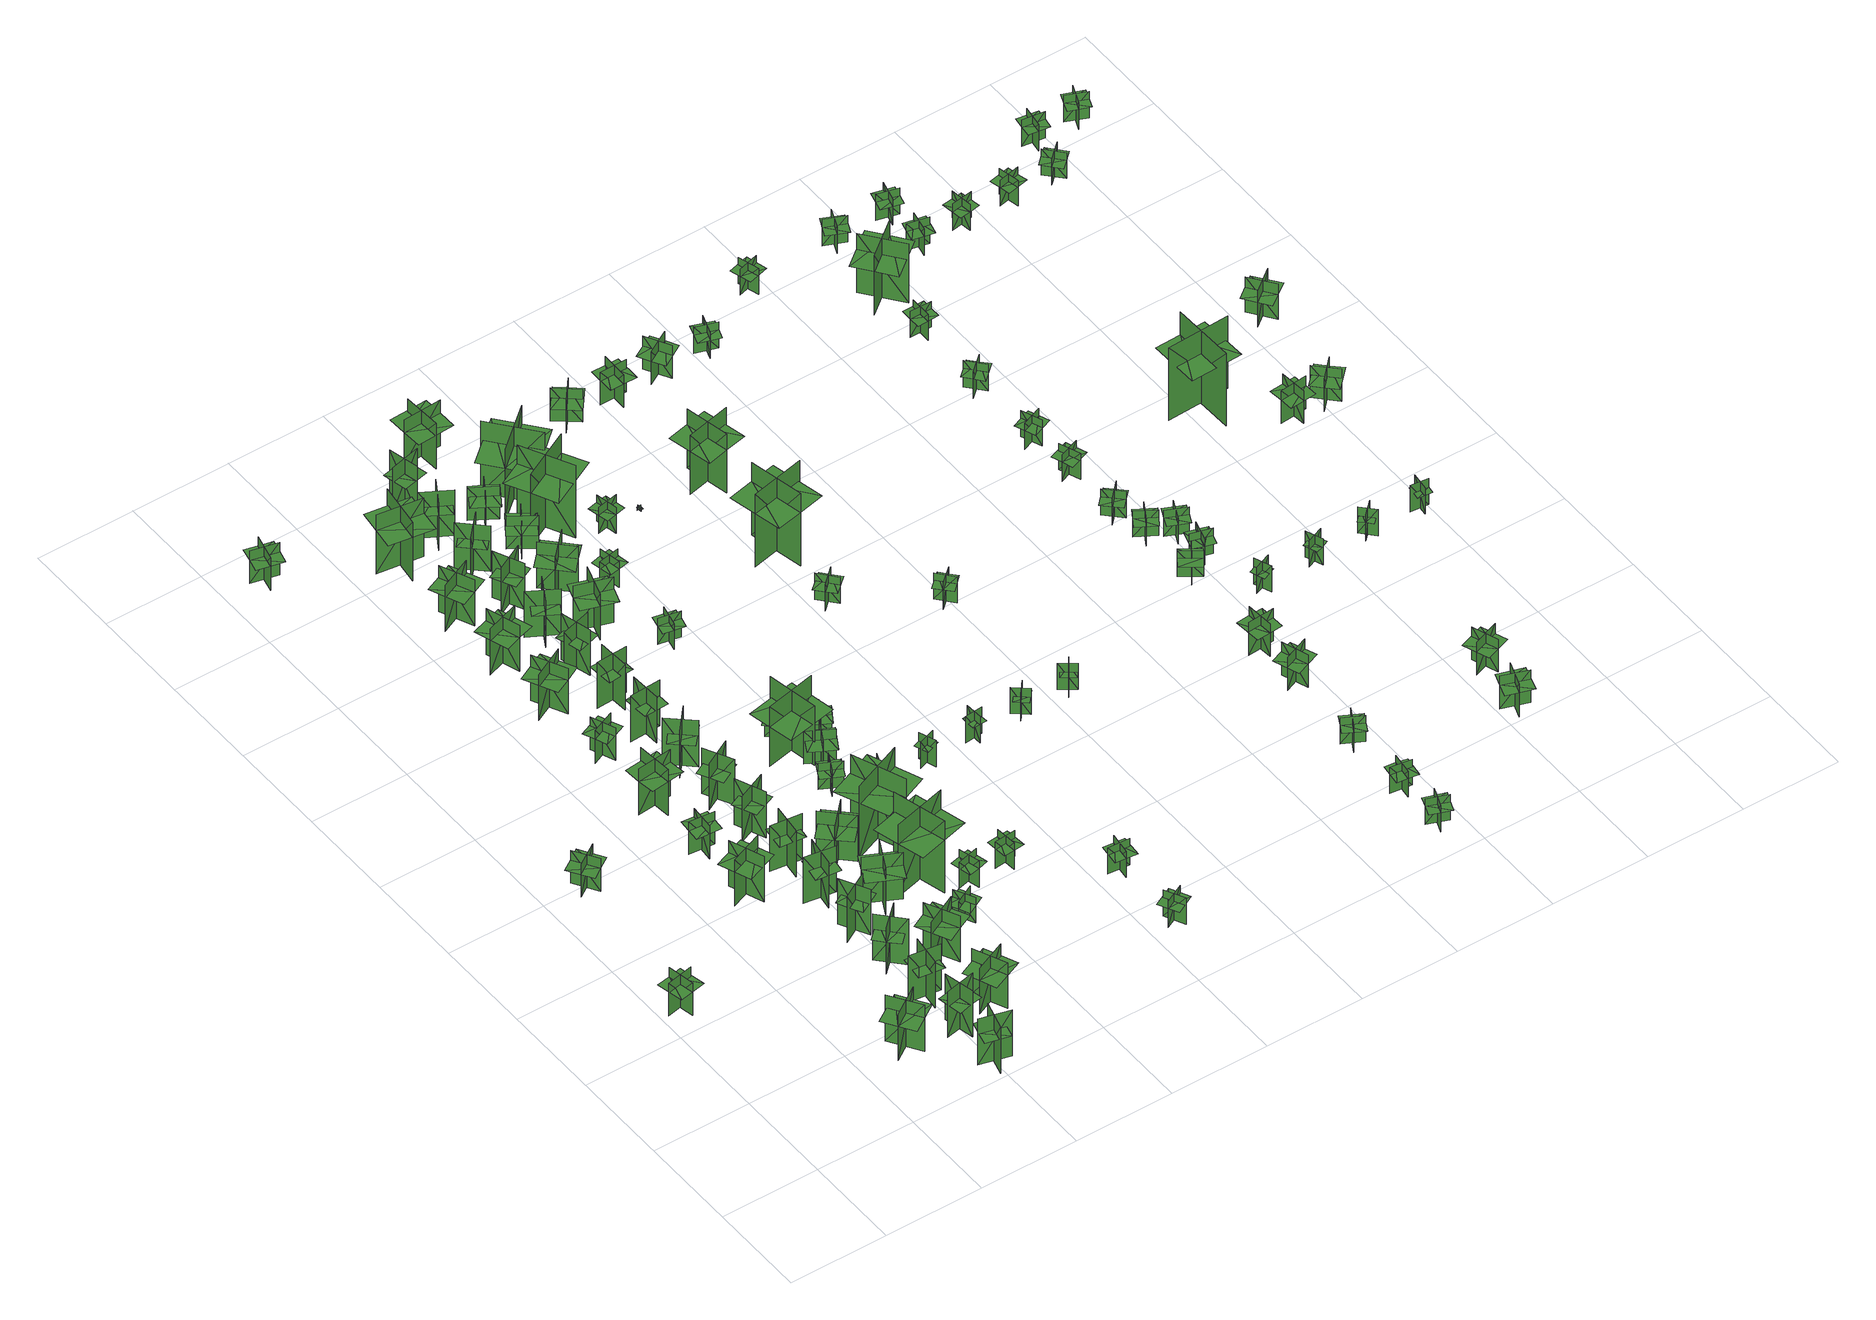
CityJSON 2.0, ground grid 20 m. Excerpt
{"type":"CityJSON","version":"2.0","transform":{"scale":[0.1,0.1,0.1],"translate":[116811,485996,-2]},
"CityObjects":{
"tree1":{"type":"SolitaryVegetationObject","geometry":[{"type":"MultiSurface","lod":"1","boundaries":[[[0,1,2]],[[0,2,3]],[[4,5,6]],[[4,6,7]],[[8,9,10]],[[8,10,11]],[[8,11,12]],[[8,12,13]]]}]},
"tree2":{"type":"SolitaryVegetationObject","geometry":[{"type":"MultiSurface","lod":"1","boundaries":[[[14,15,16]],[[14,16,17]],[[18,19,20]],[[18,20,21]],[[22,23,24]],[[22,24,25]],[[22,25,26]],[[22,26,27]]]}]},
"tree3":{"type":"SolitaryVegetationObject","geometry":[{"type":"MultiSurface","lod":"1","boundaries":[[[28,29,30]],[[28,30,31]],[[32,33,34]],[[32,34,35]],[[36,37,38]],[[36,38,39]],[[36,39,40]],[[36,40,41]]]}]},
"tree4":{"type":"SolitaryVegetationObject","geometry":[{"type":"MultiSurface","lod":"1","boundaries":[[[42,43,44]],[[42,44,45]],[[46,47,48]],[[46,48,49]],[[50,51,52]],[[50,52,53]],[[50,53,54]],[[50,54,55]]]}]},
"tree5":{"type":"SolitaryVegetationObject","geometry":[{"type":"MultiSurface","lod":"1","boundaries":[[[56,57,58]],[[56,58,59]],[[60,61,62]],[[60,62,63]],[[64,65,66]],[[64,66,67]],[[64,67,68]],[[64,68,69]]]}]},
"tree6":{"type":"SolitaryVegetationObject","geometry":[{"type":"MultiSurface","lod":"1","boundaries":[[[70,71,72]],[[70,72,73]],[[74,75,76]],[[74,76,77]],[[78,79,80]],[[78,80,81]],[[78,81,82]],[[78,82,83]]]}]},
"tree7":{"type":"SolitaryVegetationObject","geometry":[{"type":"MultiSurface","lod":"1","boundaries":[[[84,85,86]],[[84,86,87]],[[88,89,90]],[[88,90,91]],[[92,93,94]],[[92,94,95]],[[92,95,96]],[[92,96,97]]]}]},
"tree8":{"type":"SolitaryVegetationObject","geometry":[{"type":"MultiSurface","lod":"1","boundaries":[[[98,99,100]],[[98,100,101]],[[102,103,104]],[[102,104,105]],[[106,107,108]],[[106,108,109]],[[106,109,110]],[[106,110,111]]]}]},
"tree9":{"type":"SolitaryVegetationObject","geometry":[{"type":"MultiSurface","lod":"1","boundaries":[[[112,113,114]],[[112,114,115]],[[116,117,118]],[[116,118,119]],[[120,121,122]],[[120,122,123]],[[120,123,124]],[[120,124,125]]]}]},
"tree10":{"type":"SolitaryVegetationObject","geometry":[{"type":"MultiSurface","lod":"1","boundaries":[[[126,127,128]],[[126,128,129]],[[130,131,132]],[[130,132,133]],[[134,135,136]],[[134,136,137]],[[134,137,138]],[[134,138,139]]]}]},
"tree11":{"type":"SolitaryVegetationObject","geometry":[{"type":"MultiSurface","lod":"1","boundaries":[[[140,141,142]],[[140,142,143]],[[144,145,146]],[[144,146,147]],[[148,149,150]],[[148,150,151]],[[148,151,152]],[[148,152,153]]]}]},
"tree12":{"type":"SolitaryVegetationObject","geometry":[{"type":"MultiSurface","lod":"1","boundaries":[[[154,155,156]],[[154,156,157]],[[158,159,160]],[[158,160,161]],[[162,163,164]],[[162,164,165]],[[162,165,166]],[[162,166,167]]]}]},
"tree13":{"type":"SolitaryVegetationObject","geometry":[{"type":"MultiSurface","lod":"1","boundaries":[[[168,169,170]],[[168,170,171]],[[172,173,174]],[[172,174,175]],[[176,177,178]],[[176,178,179]],[[176,179,180]],[[176,180,181]]]}]},
"tree14":{"type":"SolitaryVegetationObject","geometry":[{"type":"MultiSurface","lod":"1","boundaries":[[[182,183,184]],[[182,184,185]],[[186,187,188]],[[186,188,189]],[[190,191,192]],[[190,192,193]],[[190,193,194]],[[190,194,195]]]}]},
"tree15":{"type":"SolitaryVegetationObject","geometry":[{"type":"MultiSurface","lod":"1","boundaries":[[[196,197,198]],[[196,198,199]],[[200,201,202]],[[200,202,203]],[[204,205,206]],[[204,206,207]],[[204,207,208]],[[204,208,209]]]}]},
"tree16":{"type":"SolitaryVegetationObject","geometry":[{"type":"MultiSurface","lod":"1","boundaries":[[[210,211,212]],[[210,212,213]],[[214,215,216]],[[214,216,217]],[[218,219,220]],[[218,220,221]],[[218,221,222]],[[218,222,223]]]}]},
"tree17":{"type":"SolitaryVegetationObject","geometry":[{"type":"MultiSurface","lod":"1","boundaries":[[[224,225,226]],[[224,226,227]],[[228,229,230]],[[228,230,231]],[[232,233,234]],[[232,234,235]],[[232,235,236]],[[232,236,237]]]}]},
"tree18":{"type":"SolitaryVegetationObject","geometry":[{"type":"MultiSurface","lod":"1","boundaries":[[[238,239,240]],[[238,240,241]],[[242,243,244]],[[242,244,245]],[[246,247,248]],[[246,248,249]],[[246,249,250]],[[246,250,251]]]}]},
"tree19":{"type":"SolitaryVegetationObject","geometry":[{"type":"MultiSurface","lod":"1","boundaries":[[[252,253,254]],[[252,254,255]],[[256,257,258]],[[256,258,259]],[[260,261,262]],[[260,262,263]],[[260,263,264]],[[260,264,265]]]}]},
"tree20":{"type":"SolitaryVegetationObject","geometry":[{"type":"MultiSurface","lod":"1","boundaries":[[[266,267,268]],[[266,268,269]],[[270,271,272]],[[270,272,273]],[[274,275,276]],[[274,276,277]],[[274,277,278]],[[274,278,279]]]}]},
"tree21":{"type":"SolitaryVegetationObject","geometry":[{"type":"MultiSurface","lod":"1","boundaries":[[[280,281,282]],[[280,282,283]],[[284,285,286]],[[284,286,287]],[[288,289,290]],[[288,290,291]],[[288,291,292]],[[288,292,293]]]}]},
"tree22":{"type":"SolitaryVegetationObject","geometry":[{"type":"MultiSurface","lod":"1","boundaries":[[[294,295,296]],[[294,296,297]],[[298,299,300]],[[298,300,301]],[[302,303,304]],[[302,304,305]],[[302,305,306]],[[302,306,307]]]}]},
"tree23":{"type":"SolitaryVegetationObject","geometry":[{"type":"MultiSurface","lod":"1","boundaries":[[[308,309,310]],[[308,310,311]],[[312,313,314]],[[312,314,315]],[[316,317,318]],[[316,318,319]],[[316,319,320]],[[316,320,321]]]}]},
"tree24":{"type":"SolitaryVegetationObject","geometry":[{"type":"MultiSurface","lod":"1","boundaries":[[[322,323,324]],[[322,324,325]],[[326,327,328]],[[326,328,329]],[[330,331,332]],[[330,332,333]],[[330,333,334]],[[330,334,335]]]}]},
"tree25":{"type":"SolitaryVegetationObject","geometry":[{"type":"MultiSurface","lod":"1","boundaries":[[[336,337,338]],[[336,338,339]],[[340,341,342]],[[340,342,343]],[[344,345,346]],[[344,346,347]],[[344,347,348]],[[344,348,349]]]}]},
"tree26":{"type":"SolitaryVegetationObject","geometry":[{"type":"MultiSurface","lod":"1","boundaries":[[[350,351,352]],[[350,352,353]],[[354,355,356]],[[354,356,357]],[[358,359,360]],[[358,360,361]],[[358,361,362]],[[358,362,363]]]}]},
"tree27":{"type":"SolitaryVegetationObject","geometry":[{"type":"MultiSurface","lod":"1","boundaries":[[[364,365,366]],[[364,366,367]],[[368,369,370]],[[368,370,371]],[[372,373,374]],[[372,374,375]],[[372,375,376]],[[372,376,377]]]}]},
"tree28":{"type":"SolitaryVegetationObject","geometry":[{"type":"MultiSurface","lod":"1","boundaries":[[[378,379,380]],[[378,380,381]],[[382,383,384]],[[382,384,385]],[[386,387,388]],[[386,388,389]],[[386,389,390]],[[386,390,391]]]}]},
"tree29":{"type":"SolitaryVegetationObject","geometry":[{"type":"MultiSurface","lod":"1","boundaries":[[[392,393,394]],[[392,394,395]],[[396,397,398]],[[396,398,399]],[[400,401,402]],[[400,402,403]],[[400,403,404]],[[400,404,405]]]}]},
"tree30":{"type":"SolitaryVegetationObject","geometry":[{"type":"MultiSurface","lod":"1","boundaries":[[[406,407,408]],[[406,408,409]],[[410,411,412]],[[410,412,413]],[[414,415,416]],[[414,416,417]],[[414,417,418]],[[414,418,419]]]}]},
"tree31":{"type":"SolitaryVegetationObject","geometry":[{"type":"MultiSurface","lod":"1","boundaries":[[[420,421,422]],[[420,422,423]],[[424,425,426]],[[424,426,427]],[[428,429,430]],[[428,430,431]],[[428,431,432]],[[428,432,433]]]}]},
"tree32":{"type":"SolitaryVegetationObject","geometry":[{"type":"MultiSurface","lod":"1","boundaries":[[[434,435,436]],[[434,436,437]],[[438,439,440]],[[438,440,441]],[[442,443,444]],[[442,444,445]],[[442,445,446]],[[442,446,447]]]}]},
"tree33":{"type":"SolitaryVegetationObject","geometry":[{"type":"MultiSurface","lod":"1","boundaries":[[[448,449,450]],[[448,450,451]],[[452,453,454]],[[452,454,455]],[[456,457,458]],[[456,458,459]],[[456,459,460]],[[456,460,461]]]}]},
"tree34":{"type":"SolitaryVegetationObject","geometry":[{"type":"MultiSurface","lod":"1","boundaries":[[[462,463,464]],[[462,464,465]],[[466,467,468]],[[466,468,469]],[[470,471,472]],[[470,472,473]],[[470,473,474]],[[470,474,475]]]}]},
"tree35":{"type":"SolitaryVegetationObject","geometry":[{"type":"MultiSurface","lod":"1","boundaries":[[[476,477,478]],[[476,478,479]],[[480,481,482]],[[480,482,483]],[[484,485,486]],[[484,486,487]],[[484,487,488]],[[484,488,489]]]}]},
"tree36":{"type":"SolitaryVegetationObject","geometry":[{"type":"MultiSurface","lod":"1","boundaries":[[[490,491,492]],[[490,492,493]],[[494,495,496]],[[494,496,497]],[[498,499,500]],[[498,500,501]],[[498,501,502]],[[498,502,503]]]}]},
"tree37":{"type":"SolitaryVegetationObject","geometry":[{"type":"MultiSurface","lod":"1","boundaries":[[[504,505,506]],[[504,506,507]],[[508,509,510]],[[508,510,511]],[[512,513,514]],[[512,514,515]],[[512,513,516]],[[512,516,517]]]}]},
"tree38":{"type":"SolitaryVegetationObject","geometry":[{"type":"MultiSurface","lod":"1","boundaries":[[[518,519,520]],[[518,520,521]],[[522,523,524]],[[522,524,525]],[[526,527,528]],[[526,528,529]],[[526,529,530]],[[526,530,531]]]}]},
"tree39":{"type":"SolitaryVegetationObject","geometry":[{"type":"MultiSurface","lod":"1","boundaries":[[[532,533,534]],[[532,534,535]],[[536,537,538]],[[536,538,539]],[[540,541,542]],[[540,542,543]],[[540,543,544]],[[540,544,545]]]}]},
"tree40":{"type":"SolitaryVegetationObject","geometry":[{"type":"MultiSurface","lod":"1","boundaries":[[[546,547,548]],[[546,548,549]],[[550,551,552]],[[550,552,553]],[[554,555,556]],[[554,556,557]],[[554,557,558]],[[554,558,559]]]}]},
"tree41":{"type":"SolitaryVegetationObject","geometry":[{"type":"MultiSurface","lod":"1","boundaries":[[[560,561,562]],[[560,562,563]],[[564,565,566]],[[564,566,567]],[[568,569,570]],[[568,570,571]],[[568,571,572]],[[568,572,573]]]}]},
"tree42":{"type":"SolitaryVegetationObject","geometry":[{"type":"MultiSurface","lod":"1","boundaries":[[[574,575,576]],[[574,576,577]],[[578,579,580]],[[578,580,581]],[[582,583,584]],[[582,584,585]],[[582,585,586]],[[582,586,587]]]}]},
"tree43":{"type":"SolitaryVegetationObject","geometry":[{"type":"MultiSurface","lod":"1","boundaries":[[[588,589,590]],[[588,590,591]],[[592,593,594]],[[592,594,595]],[[596,597,598]],[[596,598,599]],[[596,599,600]],[[596,600,601]]]}]},
"tree44":{"type":"SolitaryVegetationObject","geometry":[{"type":"MultiSurface","lod":"1","boundaries":[[[602,603,604]],[[602,604,605]],[[606,607,608]],[[606,608,609]],[[610,611,612]],[[610,612,613]],[[610,613,614]],[[610,614,615]]]}]},
"tree45":{"type":"SolitaryVegetationObject","geometry":[{"type":"MultiSurface","lod":"1","boundaries":[[[616,617,618]],[[616,618,619]],[[620,621,622]],[[620,622,623]],[[624,625,626]],[[624,626,627]],[[624,627,628]],[[624,628,629]]]}]},
"tree46":{"type":"SolitaryVegetationObject","geometry":[{"type":"MultiSurface","lod":"1","boundaries":[[[630,631,632]],[[630,632,633]],[[634,635,636]],[[634,636,637]],[[638,639,640]],[[638,640,641]],[[638,641,642]],[[638,642,643]]]}]},
"tree47":{"type":"SolitaryVegetationObject","geometry":[{"type":"MultiSurface","lod":"1","boundaries":[[[644,645,646]],[[644,646,647]],[[648,649,650]],[[648,650,651]],[[652,653,654]],[[652,654,655]],[[652,655,656]],[[652,656,657]]]}]},
"tree48":{"type":"SolitaryVegetationObject","geometry":[{"type":"MultiSurface","lod":"1","boundaries":[[[658,659,660]],[[658,660,661]],[[662,663,664]],[[662,664,665]],[[666,667,668]],[[666,668,669]],[[666,669,670]],[[666,670,671]]]}]},
"tree49":{"type":"SolitaryVegetationObject","geometry":[{"type":"MultiSurface","lod":"1","boundaries":[[[672,673,674]],[[672,674,675]],[[676,677,678]],[[676,678,679]],[[680,681,682]],[[680,682,683]],[[680,683,684]],[[680,684,685]]]}]},
"tree50":{"type":"SolitaryVegetationObject","geometry":[{"type":"MultiSurface","lod":"1","boundaries":[[[686,687,688]],[[686,688,689]],[[690,691,692]],[[690,692,693]],[[694,695,696]],[[694,696,697]],[[694,697,698]],[[694,698,699]]]}]},
"tree51":{"type":"SolitaryVegetationObject","geometry":[{"type":"MultiSurface","lod":"1","boundaries":[[[700,701,702]],[[700,702,703]],[[704,705,706]],[[704,706,707]],[[708,709,710]],[[708,710,711]],[[708,711,712]],[[708,712,713]]]}]},
"tree52":{"type":"SolitaryVegetationObject","geometry":[{"type":"MultiSurface","lod":"1","boundaries":[[[714,715,716]],[[714,716,717]],[[718,719,720]],[[718,720,721]],[[722,723,724]],[[722,724,725]],[[722,725,726]],[[722,726,727]]]}]},
"tree53":{"type":"SolitaryVegetationObject","geometry":[{"type":"MultiSurface","lod":"1","boundaries":[[[728,729,730]],[[728,730,731]],[[732,733,734]],[[732,734,735]],[[736,737,738]],[[736,738,739]],[[736,739,740]],[[736,740,741]]]}]},
"tree54":{"type":"SolitaryVegetationObject","geometry":[{"type":"MultiSurface","lod":"1","boundaries":[[[742,743,744]],[[742,744,745]],[[746,747,748]],[[746,748,749]],[[750,751,752]],[[750,752,753]],[[750,753,754]],[[750,754,755]]]}]},
"tree55":{"type":"SolitaryVegetationObject","geometry":[{"type":"MultiSurface","lod":"1","boundaries":[[[756,757,758]],[[756,758,759]],[[760,761,762]],[[760,762,763]],[[764,765,766]],[[764,766,767]],[[764,767,768]],[[764,768,769]]]}]},
"tree56":{"type":"SolitaryVegetationObject","geometry":[{"type":"MultiSurface","lod":"1","boundaries":[[[770,771,772]],[[770,772,773]],[[774,775,776]],[[774,776,777]],[[778,779,780]],[[778,780,781]],[[778,781,782]],[[778,782,783]]]}]},
"tree57":{"type":"SolitaryVegetationObject","geometry":[{"type":"MultiSurface","lod":"1","boundaries":[[[784,785,786]],[[784,786,787]],[[788,789,790]],[[788,790,791]],[[792,793,794]],[[792,794,795]],[[792,795,796]],[[792,796,797]]]}]},
"tree58":{"type":"SolitaryVegetationObject","geometry":[{"type":"MultiSurface","lod":"1","boundaries":[[[798,799,800]],[[798,800,801]],[[802,803,804]],[[802,804,805]],[[806,807,808]],[[806,808,809]],[[806,809,810]],[[806,810,811]]]}]},
"tree59":{"type":"SolitaryVegetationObject","geometry":[{"type":"MultiSurface","lod":"1","boundaries":[[[812,813,814]],[[812,814,815]],[[816,817,818]],[[816,818,819]],[[820,821,822]],[[820,822,823]],[[820,823,824]],[[820,824,825]]]}]},
"tree60":{"type":"SolitaryVegetationObject","geometry":[{"type":"MultiSurface","lod":"1","boundaries":[[[826,827,828]],[[826,828,829]],[[830,831,832]],[[830,832,833]],[[834,835,836]],[[834,836,837]],[[834,837,838]],[[834,838,839]]]}]},
"tree61":{"type":"SolitaryVegetationObject","geometry":[{"type":"MultiSurface","lod":"1","boundaries":[[[840,841,842]],[[840,842,843]],[[844,845,846]],[[844,846,847]],[[848,849,850]],[[848,850,851]],[[848,851,852]],[[848,852,853]]]}]},
"tree62":{"type":"SolitaryVegetationObject","geometry":[{"type":"MultiSurface","lod":"1","boundaries":[[[854,855,856]],[[854,856,857]],[[858,859,860]],[[858,860,861]],[[862,863,864]],[[862,864,865]],[[862,865,866]],[[862,866,867]]]}]},
"tree63":{"type":"SolitaryVegetationObject","geometry":[{"type":"MultiSurface","lod":"1","boundaries":[[[868,869,870]],[[868,870,871]],[[872,873,874]],[[872,874,875]],[[876,877,878]],[[876,878,879]],[[876,879,880]],[[876,880,881]]]}]},
"tree64":{"type":"SolitaryVegetationObject","geometry":[{"type":"MultiSurface","lod":"1","boundaries":[[[882,883,884]],[[882,884,885]],[[886,887,888]],[[886,888,889]],[[890,891,892]],[[890,892,893]],[[890,893,894]],[[890,894,895]]]}]},
"tree65":{"type":"SolitaryVegetationObject","geometry":[{"type":"MultiSurface","lod":"1","boundaries":[[[896,897,898]],[[896,898,899]],[[900,901,902]],[[900,902,903]],[[904,905,906]],[[904,906,907]],[[904,907,908]],[[904,908,909]]]}]},
"tree66":{"type":"SolitaryVegetationObject","geometry":[{"type":"MultiSurface","lod":"1","boundaries":[[[910,911,912]],[[910,912,913]],[[914,915,916]],[[914,916,917]],[[918,919,920]],[[918,920,921]],[[918,921,922]],[[918,922,923]]]}]},
"tree67":{"type":"SolitaryVegetationObject","geometry":[{"type":"MultiSurface","lod":"1","boundaries":[[[924,925,926]],[[924,926,927]],[[928,929,930]],[[928,930,931]],[[932,933,934]],[[932,934,935]],[[932,935,936]],[[932,936,937]]]}]},
"tree68":{"type":"SolitaryVegetationObject","geometry":[{"type":"MultiSurface","lod":"1","boundaries":[[[938,939,940]],[[938,940,941]],[[942,943,944]],[[942,944,945]],[[946,947,948]],[[946,948,949]],[[946,949,950]],[[946,950,951]]]}]},
"tree69":{"type":"SolitaryVegetationObject","geometry":[{"type":"MultiSurface","lod":"1","boundaries":[[[952,953,954]],[[952,954,955]],[[956,957,958]],[[956,958,959]],[[960,961,962]],[[960,962,963]],[[960,963,964]],[[960,964,965]]]}]},
"tree70":{"type":"SolitaryVegetationObject","geometry":[{"type":"MultiSurface","lod":"1","boundaries":[[[966,967,968]],[[966,968,969]],[[970,971,972]],[[970,972,973]],[[974,975,976]],[[974,976,977]],[[974,977,978]],[[974,978,979]]]}]},
"tree71":{"type":"SolitaryVegetationObject","geometry":[{"type":"MultiSurface","lod":"1","boundaries":[[[980,981,982]],[[980,982,983]],[[984,985,986]],[[984,986,987]],[[988,989,990]],[[988,990,991]],[[988,991,992]],[[988,992,993]]]}]},
"tree72":{"type":"SolitaryVegetationObject","geometry":[{"type":"MultiSurface","lod":"1","boundaries":[[[994,995,996]],[[994,996,997]],[[998,999,1000]],[[998,1000,1001]],[[1002,1003,1004]],[[1002,1004,1005]],[[1002,1005,1006]],[[1002,1006,1007]]]}]},
"tree73":{"type":"SolitaryVegetationObject","geometry":[{"type":"MultiSurface","lod":"1","boundaries":[[[1008,1009,1010]],[[1008,1010,1011]],[[1012,1013,1014]],[[1012,1014,1015]],[[1016,1017,1018]],[[1016,1018,1019]],[[1016,1019,1020]],[[1016,1020,1021]]]}]},
"tree74":{"type":"SolitaryVegetationObject","geometry":[{"type":"MultiSurface","lod":"1","boundaries":[[[1022,1023,1024]],[[1022,1024,1025]],[[1026,1027,1028]],[[1026,1028,1029]],[[1030,1031,1032]],[[1030,1032,1033]],[[1030,1033,1034]],[[1030,1034,1035]]]}]},
"tree75":{"type":"SolitaryVegetationObject","geometry":[{"type":"MultiSurface","lod":"1","boundaries":[[[1036,1037,1038]],[[1036,1038,1039]],[[1040,1041,1042]],[[1040,1042,1043]],[[1044,1045,1046]],[[1044,1046,1047]],[[1044,1047,1048]],[[1044,1048,1049]]]}]},
"tree76":{"type":"SolitaryVegetationObject","geometry":[{"type":"MultiSurface","lod":"1","boundaries":[[[1050,1051,1052]],[[1050,1052,1053]],[[1054,1055,1056]],[[1054,1056,1057]],[[1058,1059,1060]],[[1058,1060,1061]],[[1058,1061,1062]],[[1058,1062,1063]]]}]},
"tree77":{"type":"SolitaryVegetationObject","geometry":[{"type":"MultiSurface","lod":"1","boundaries":[[[1064,1065,1066]],[[1064,1066,1067]],[[1068,1069,1070]],[[1068,1070,1071]],[[1072,1073,1074]],[[1072,1074,1075]],[[1072,1075,1076]],[[1072,1076,1077]]]}]},
"tree78":{"type":"SolitaryVegetationObject","geometry":[{"type":"MultiSurface","lod":"1","boundaries":[[[1078,1079,1080]],[[1078,1080,1081]],[[1082,1083,1084]],[[1082,1084,1085]],[[1086,1087,1088]],[[1086,1088,1089]],[[1086,1089,1090]],[[1086,1090,1091]]]}]},
"tree79":{"type":"SolitaryVegetationObject","geometry":[{"type":"MultiSurface","lod":"1","boundaries":[[[1092,1093,1094]],[[1092,1094,1095]],[[1096,1097,1098]],[[1096,1098,1099]],[[1100,1101,1102]],[[1100,1102,1103]],[[1100,1103,1104]],[[1100,1104,1105]]]}]},
"tree80":{"type":"SolitaryVegetationObject","geometry":[{"type":"MultiSurface","lod":"1","boundaries":[[[1106,1107,1108]],[[1106,1108,1109]],[[1110,1111,1112]],[[1110,1112,1113]],[[1114,1115,1116]],[[1114,1116,1117]],[[1114,1117,1118]],[[1114,1118,1119]]]}]},
"tree81":{"type":"SolitaryVegetationObject","geometry":[{"type":"MultiSurface","lod":"1","boundaries":[[[1120,1121,1122]],[[1120,1122,1123]],[[1124,1125,1126]],[[1124,1126,1127]],[[1128,1129,1130]],[[1128,1130,1131]],[[1128,1131,1132]],[[1128,1132,1133]]]}]},
"tree82":{"type":"SolitaryVegetationObject","geometry":[{"type":"MultiSurface","lod":"1","boundaries":[[[1134,1135,1136]],[[1134,1136,1137]],[[1138,1139,1140]],[[1138,1140,1141]],[[1142,1143,1144]],[[1142,1144,1145]],[[1142,1145,1146]],[[1142,1146,1147]]]}]},
"tree83":{"type":"SolitaryVegetationObject","geometry":[{"type":"MultiSurface","lod":"1","boundaries":[[[1148,1149,1150]],[[1148,1150,1151]],[[1152,1153,1154]],[[1152,1154,1155]],[[1156,1157,1158]],[[1156,1158,1159]],[[1156,1159,1160]],[[1156,1160,1161]]]}]},
"tree84":{"type":"SolitaryVegetationObject","geometry":[{"type":"MultiSurface","lod":"1","boundaries":[[[1162,1163,1164]],[[1162,1164,1165]],[[1166,1167,1168]],[[1166,1168,1169]],[[1170,1171,1172]],[[1170,1172,1173]],[[1170,1173,1174]],[[1170,1174,1175]]]}]},
"tree85":{"type":"SolitaryVegetationObject","geometry":[{"type":"MultiSurface","lod":"1","boundaries":[[[1176,1177,1178]],[[1176,1178,1179]],[[1180,1181,1182]],[[1180,1182,1183]],[[1184,1185,1186]],[[1184,1186,1187]],[[1184,1187,1188]],[[1184,1188,1189]]]}]},
"tree86":{"type":"SolitaryVegetationObject","geometry":[{"type":"MultiSurface","lod":"1","boundaries":[[[1190,1191,1192]],[[1190,1192,1193]],[[1194,1195,1196]],[[1194,1196,1197]],[[1198,1199,1200]],[[1198,1200,1201]],[[1198,1201,1202]],[[1198,1202,1203]]]}]},
"tree87":{"type":"SolitaryVegetationObject","geometry":[{"type":"MultiSurface","lod":"1","boundaries":[[[1204,1205,1206]],[[1204,1206,1207]],[[1208,1209,1210]],[[1208,1210,1211]],[[1212,1213,1214]],[[1212,1214,1215]],[[1212,1215,1216]],[[1212,1216,1217]]]}]},
"tree88":{"type":"SolitaryVegetationObject","geometry":[{"type":"MultiSurface","lod":"1","boundaries":[[[1218,1219,1220]],[[1218,1220,1221]],[[1222,1223,1224]],[[1222,1224,1225]],[[1226,1227,1228]],[[1226,1228,1229]],[[1226,1229,1230]],[[1226,1230,1231]]]}]},
"tree89":{"type":"SolitaryVegetationObject","geometry":[{"type":"MultiSurface","lod":"1","boundaries":[[[1232,1233,1234]],[[1232,1234,1235]],[[1236,1237,1238]],[[1236,1238,1239]],[[1240,1241,1242]],[[1240,1242,1243]],[[1240,1243,1244]],[[1240,1244,1245]]]}]},
"tree90":{"type":"SolitaryVegetationObject","geometry":[{"type":"MultiSurface","lod":"1","boundaries":[[[1246,1247,1248]],[[1246,1248,1249]],[[1250,1251,1252]],[[1250,1252,1253]],[[1254,1255,1256]],[[1254,1256,1257]],[[1254,1257,1258]],[[1254,1258,1259]]]}]},
"tree91":{"type":"SolitaryVegetationObject","geometry":[{"type":"MultiSurface","lod":"1","boundaries":[[[1260,1261,1262]],[[1260,1262,1263]],[[1264,1265,1266]],[[1264,1266,1267]],[[1268,1269,1270]],[[1268,1270,1271]],[[1268,1271,1272]],[[1268,1272,1273]]]}]},
"tree92":{"type":"SolitaryVegetationObject","geometry":[{"type":"MultiSurface","lod":"1","boundaries":[[[1274,1275,1276]],[[1274,1276,1277]],[[1278,1279,1280]],[[1278,1280,1281]],[[1282,1283,1284]],[[1282,1284,1285]],[[1282,1285,1286]],[[1282,1286,1287]]]}]},
"tree93":{"type":"SolitaryVegetationObject","geometry":[{"type":"MultiSurface","lod":"1","boundaries":[[[1288,1289,1290]],[[1288,1290,1291]],[[1292,1293,1294]],[[1292,1294,1295]],[[1296,1297,1298]],[[1296,1298,1299]],[[1296,1299,1300]],[[1296,1300,1301]]]}]},
"tree94":{"type":"SolitaryVegetationObject","geometry":[{"type":"MultiSurface","lod":"1","boundaries":[[[1302,1303,1304]],[[1302,1304,1305]],[[1306,1307,1308]],[[1306,1308,1309]],[[1310,1311,1312]],[[1310,1312,1313]],[[1310,1313,1314]],[[1310,1314,1315]]]}]},
"tree95":{"type":"SolitaryVegetationObject","geometry":[{"type":"MultiSurface","lod":"1","boundaries":[[[1316,1317,1318]],[[1316,1318,1319]],[[1320,1321,1322]],[[1320,1322,1323]],[[1324,1325,1326]],[[1324,1326,1327]],[[1324,1327,1328]],[[1324,1328,1329]]]}]},
"tree96":{"type":"SolitaryVegetationObject","geometry":[{"type":"MultiSurface","lod":"1","boundaries":[[[1330,1331,1332]],[[1330,1332,1333]],[[1334,1335,1336]],[[1334,1336,1337]],[[1338,1339,1340]],[[1338,1340,1341]],[[1338,1341,1342]],[[1338,1342,1343]]]}]},
"tree97":{"type":"SolitaryVegetationObject","geometry":[{"type":"MultiSurface","lod":"1","boundaries":[[[1344,1345,1346]],[[1344,1346,1347]],[[1348,1349,1350]],[[1348,1350,1351]],[[1352,1353,1354]],[[1352,1354,1355]],[[1352,1355,1356]],[[1352,1356,1357]]]}]},
"tree98":{"type":"SolitaryVegetationObject","geometry":[{"type":"MultiSurface","lod":"1","boundaries":[[[1358,1359,1360]],[[1358,1360,1361]],[[1362,1363,1364]],[[1362,1364,1365]],[[1366,1367,1368]],[[1366,1368,1369]],[[1366,1369,1370]],[[1366,1370,1371]]]}]},
"tree99":{"type":"SolitaryVegetationObject","geometry":[{"type":"MultiSurface","lod":"1","boundaries":[[[1372,1373,1374]],[[1372,1374,1375]],[[1376,1377,1378]],[[1376,1378,1379]],[[1380,1381,1382]],[[1380,1382,1383]],[[1380,1383,1384]],[[1380,1384,1385]]]}]},
"tree100":{"type":"SolitaryVegetationObject","geometry":[{"type":"MultiSurface","lod":"1","boundaries":[[[1386,1387,1388]],[[1386,1388,1389]],[[1390,1391,1392]],[[1390,1392,1393]],[[1394,1395,1396]],[[1394,1396,1397]],[[1394,1397,1398]],[[1394,1398,1399]]]}]},
"tree101":{"type":"SolitaryVegetationObject","geometry":[{"type":"MultiSurface","lod":"1","boundaries":[[[1400,1401,1402]],[[1400,1402,1403]],[[1404,1405,1406]],[[1404,1406,1407]],[[1408,1409,1410]],[[1408,1410,1411]],[[1408,1411,1412]],[[1408,1412,1413]]]}]},
"tree102":{"type":"SolitaryVegetationObject","geometry":[{"type":"MultiSurface","lod":"1","boundaries":[[[1414,1415,1416]],[[1414,1416,1417]],[[1418,1419,1420]],[[1418,1420,1421]],[[1422,1423,1424]],[[1422,1424,1425]],[[1422,1425,1426]],[[1422,1426,1427]]]}]},
"tree103":{"type":"SolitaryVegetationObject","geometry":[{"type":"MultiSurface","lod":"1","boundaries":[[[1428,1429,1430]],[[1428,1430,1431]],[[1432,1433,1434]],[[1432,1434,1435]],[[1436,1437,1438]],[[1436,1438,1439]],[[1436,1439,1440]],[[1436,1440,1441]]]}]},
"tree104":{"type":"SolitaryVegetationObject","geometry":[{"type":"MultiSurface","lod":"1","boundaries":[[[1442,1443,1444]],[[1442,1444,1445]],[[1446,1447,1448]],[[1446,1448,1449]],[[1450,1451,1452]],[[1450,1452,1453]],[[1450,1453,1454]],[[1450,1454,1455]]]}]}
},
"vertices":[
[64,459,18],[10,448,18],[10,448,95],[64,459,95],[33,479,18],[44,425,18],[44,425,95],[33,479,95],[33,479,73],[6,474,73],[17,420,73],[44,425,73],[72,431,73],[61,485,73],
[60,774,17],[106,804,17],[106,804,94],[60,774,94],[96,766,17],[66,812,17],[66,812,94],[96,766,94],[96,766,72],[119,781,72],[89,828,72],[66,812,72],[42,797,72],[73,751,72],
[279,190,9],[319,130,9],[319,130,118],[279,190,118],[269,138,9],[329,178,9],[329,178,118],[269,138,118],[269,138,89],[288,109,89],[348,149,89],[329,178,89],[310,206,89],[250,167,89],
[407,69,11],[391,8,11],[391,8,120],[407,69,120],[371,48,11],[371,48,120],[432,32,120],[432,32,11],[373,48,85],[367,22,85],[416,9,85],[422,35,85],[429,60,85],[380,73,85],
[369,132,12],[430,145,12],[430,145,120],[369,132,120],[404,109,12],[404,109,120],[391,171,120],[391,171,12],[403,112,85],[429,117,85],[419,167,85],[393,161,85],[367,156,85],[377,106,85],
[428,234,12],[365,242,12],[365,242,121],[428,234,121],[402,267,12],[402,267,121],[394,204,121],[394,204,12],[402,265,86],[375,268,86],[369,218,86],[395,214,86],[421,211,86],[428,261,86],
[310,587,11],[284,654,11],[284,654,119],[310,587,119],[331,635,11],[264,609,11],[264,609,119],[331,635,119],[331,635,91],[318,667,91],[251,641,91],[264,609,91],[276,577,91],[343,603,91],
[376,362,13],[419,316,13],[419,316,121],[376,362,121],[375,320,13],[375,320,121],[421,363,121],[421,363,13],[376,321,86],[395,302,86],[432,337,86],[413,356,86],[395,375,86],[358,341,86],
[462,192,16],[491,127,16],[491,127,124],[462,192,124],[444,144,16],[509,172,16],[509,172,124],[444,144,124],[444,144,96],[457,112,96],[523,140,96],[509,172,96],[495,204,96],[430,175,96],
[296,726,13],[300,777,13],[300,777,90],[296,726,90],[324,751,13],[273,755,13],[273,755,90],[324,751,90],[324,751,70],[326,775,70],[275,780,70],[273,755,70],[271,730,70],[322,726,70],
[409,413,13],[379,468,13],[379,468,121],[409,413,121],[421,453,13],[421,453,121],[366,422,121],[366,422,13],[419,452,86],[406,475,86],[362,450,86],[374,427,86],[387,404,86],[432,429,86],
[390,509,13],[399,572,13],[399,572,121],[390,509,121],[423,534,13],[423,534,121],[361,544,121],[361,544,13],[421,535,86],[425,561,86],[375,568,86],[371,542,86],[367,516,86],[417,509,86],
[293,924,14],[300,853,14],[300,853,123],[293,924,123],[260,883,14],[331,891,14],[331,891,123],[260,883,123],[260,883,94],[264,849,94],[335,857,94],[331,891,94],[328,925,94],[257,918,94],
[443,284,16],[508,316,16],[508,316,124],[443,284,124],[493,268,16],[461,332,16],[461,332,124],[493,268,124],[493,268,96],[524,283,96],[492,347,96],[461,332,96],[431,317,96],[462,252,96],
[424,634,12],[361,642,12],[361,642,120],[424,634,120],[398,668,12],[398,668,120],[390,605,120],[390,605,12],[398,665,85],[372,668,85],[365,618,85],[392,615,85],[418,612,85],[424,662,85],
[87,1755,12],[75,1701,12],[75,1701,89],[87,1755,89],[56,1736,12],[110,1723,12],[110,1723,89],[56,1736,89],[56,1736,67],[49,1709,67],[103,1696,67],[110,1723,67],[116,1750,67],[62,1763,67],
[305,1013,17],[285,1060,17],[285,1060,94],[305,1013,94],[319,1048,17],[272,1028,17],[272,1028,94],[319,1048,94],[319,1048,74],[310,1071,74],[262,1051,74],[272,1028,74],[281,1005,74],[329,1025,74],
[490,501,15],[458,437,15],[458,437,124],[490,501,124],[440,484,15],[505,452,15],[505,452,124],[440,484,124],[440,484,95],[425,453,95],[490,421,95],[505,452,95],[520,483,95],[455,515,95],
[365,727,13],[423,752,13],[423,752,121],[365,727,121],[404,712,13],[404,712,121],[379,770,122],[379,770,13],[403,714,87],[427,725,87],[407,771,87],[383,761,87],[358,750,87],[379,704,87],
[378,864,14],[407,808,14],[407,808,122],[378,864,122],[365,824,14],[365,824,122],[421,853,122],[421,853,14],[367,825,87],[379,801,87],[424,825,87],[412,848,87],[400,872,87],[355,848,87],
[258,1173,13],[322,1205,13],[322,1205,121],[258,1173,121],[308,1157,13],[276,1221,13],[276,1221,121],[308,1157,121],[308,1157,93],[339,1173,93],[307,1237,93],[276,1221,93],[245,1206,93],[277,1142,93],
[447,625,11],[498,575,11],[498,575,120],[447,625,120],[448,572,11],[498,624,11],[498,624,120],[448,572,120],[448,572,91],[473,549,91],[522,600,91],[498,624,91],[473,648,91],[423,596,91],
[570,331,15],[550,370,15],[550,370,76],[570,331,76],[579,359,15],[540,339,15],[540,339,76],[579,359,76],[579,359,59],[569,379,59],[530,359,59],[540,339,59],[550,319,59],[589,339,59],
[371,918,13],[413,966,13],[413,966,122],[371,918,122],[413,921,13],[413,921,122],[366,963,122],[366,963,13],[411,922,87],[429,942,87],[391,976,87],[373,956,87],[356,936,87],[394,903,87],
[257,1314,12],[325,1336,12],[325,1336,120],[257,1314,120],[303,1291,12],[281,1359,12],[281,1359,120],[303,1291,120],[303,1291,92],[336,1301,92],[314,1369,92],[281,1359,92],[248,1348,92],[271,1280,92],
[389,1010,14],[386,1073,14],[386,1073,122],[389,1010,122],[417,1041,14],[417,1041,122],[354,1038,122],[354,1038,14],[415,1041,87],[414,1067,87],[363,1065,87],[364,1038,87],[366,1012,87],[416,1014,87],
[543,533,13],[572,424,13],[572,424,183],[543,533,183],[502,462,13],[611,490,13],[611,490,183],[502,462,183],[502,462,138],[516,409,138],[625,438,138],[611,490,138],[597,543,138],[488,514,138],
[419,1142,14],[356,1138,14],[356,1138,122],[419,1142,122],[388,1170,14],[388,1170,122],[392,1107,122],[392,1107,14],[388,1167,87],[361,1166,87],[365,1115,87],[391,1117,87],[417,1118,87],[414,1169,87],
[257,1445,12],[322,1474,12],[322,1474,121],[257,1445,121],[306,1427,12],[277,1492,12],[277,1492,121],[306,1427,121],[306,1427,92],[337,1441,92],[308,1506,92],[277,1492,92],[245,1478,92],[274,1413,92],
[505,581,10],[610,623,10],[610,623,180],[505,581,180],[581,549,10],[539,653,10],[539,653,180],[581,549,180],[581,549,136],[631,570,136],[589,674,136],[539,653,136],[488,633,136],[531,529,136],
[641,428,14],[598,417,14],[598,417,76],[641,428,76],[616,443,14],[627,400,14],[627,400,76],[616,443,76],[616,443,59],[595,437,59],[605,395,59],[627,400,59],[648,405,59],[638,448,59],
[394,1212,13],[377,1273,13],[377,1273,121],[394,1212,121],[415,1249,13],[415,1249,121],[354,1232,121],[354,1232,13],[412,1248,86],[405,1274,86],[356,1260,86],[364,1235,86],[371,1209,86],[419,1223,86],
[295,1667,16],[282,1575,16],[282,1575,155],[295,1667,155],[242,1626,16],[333,1613,16],[333,1613,155],[242,1626,155],[242,1626,119],[236,1582,119],[327,1569,119],[333,1613,119],[339,1657,119],[248,1670,119],
[545,756,14],[584,736,14],[584,736,75],[545,756,75],[554,728,14],[574,767,14],[574,767,75],[554,728,75],[554,728,58],[574,718,58],[594,757,58],[574,767,58],[554,777,58],[534,738,58],
[372,1311,14],[403,1366,14],[403,1366,122],[372,1311,122],[412,1322,14],[412,1322,122],[357,1353,122],[357,1353,14],[410,1323,87],[423,1347,87],[379,1371,87],[366,1348,87],[353,1325,87],[398,1300,87],
[360,1425,11],[416,1453,11],[416,1453,120],[360,1425,120],[400,1411,11],[400,1411,120],[372,1468,120],[372,1468,11],[399,1413,85],[422,1425,85],[400,1471,85],[376,1459,85],[352,1447,85],[375,1402,85],
[615,873,12],[512,852,12],[512,852,153],[615,873,153],[556,912,12],[576,809,12],[576,809,153],[556,912,153],[615,876,106],[511,855,106],[522,803,106],[625,824,106],[503,897,106],[606,918,106],
[721,426,14],[677,422,14],[677,422,76],[721,426,76],[698,445,14],[702,401,14],[702,401,76],[698,445,76],[698,445,59],[676,443,59],[680,399,59],[702,401,59],[724,403,59],[720,447,59],
[611,795,13],[562,822,13],[562,822,90],[611,795,90],[600,830,13],[574,782,13],[574,782,90],[600,830,90],[600,830,68],[576,844,68],[550,795,68],[574,782,68],[598,769,68],[625,817,68],
[547,915,15],[579,885,15],[579,885,77],[547,915,77],[547,886,15],[578,918,15],[578,918,77],[547,886,77],[547,886,60],[563,870,60],[594,902,60],[578,918,60],[562,933,60],[531,901,60],
[618,708,13],[651,693,13],[651,693,75],[618,708,75],[627,685,13],[627,685,75],[641,718,75],[641,718,13],[627,687,55],[641,680,55],[653,707,55],[639,713,55],[625,719,55],[613,693,55],
[406,1519,13],[360,1562,13],[360,1562,121],[406,1519,121],[405,1561,13],[405,1561,121],[361,1515,121],[361,1515,13],[403,1559,86],[384,1577,86],[349,1540,86],[368,1522,86],[388,1504,86],[422,1541,86],
[480,1340,14],[458,1272,14],[458,1272,122],[480,1340,122],[433,1316,14],[502,1294,14],[502,1294,122],[433,1316,122],[433,1316,94],[423,1283,94],[491,1261,94],[502,1294,94],[512,1326,94],[444,1348,94],
[407,1626,14],[352,1657,14],[352,1657,122],[407,1626,122],[396,1666,14],[396,1666,122],[364,1612,122],[364,1612,14],[395,1664,87],[372,1678,87],[346,1634,87],[369,1620,87],[392,1607,87],[418,1651,87],
[644,854,15],[606,877,15],[606,877,77],[644,854,77],[637,883,15],[614,845,15],[614,845,77],[637,883,77],[637,883,60],[618,894,60],[595,856,60],[614,845,60],[633,834,60],[656,872,60],
[497,1438,17],[446,1387,17],[446,1387,125],[497,1438,125],[444,1437,17],[495,1387,17],[495,1387,125],[444,1437,125],[444,1437,97],[420,1413,97],[471,1362,97],[495,1387,97],[519,1411,97],[469,1462,97],
[841,160,13],[861,121,13],[861,121,75],[841,160,75],[832,132,13],[871,152,13],[871,152,75],[832,132,75],[832,132,58],[842,113,58],[881,133,58],[871,152,58],[861,172,58],[822,152,58],
[353,1732,13],[415,1746,13],[415,1746,122],[353,1732,122],[389,1710,13],[389,1710,122],[375,1771,122],[375,1771,13],[388,1712,87],[414,1718,87],[403,1767,87],[377,1761,87],[351,1755,87],[362,1706,87],
[557,1224,13],[548,1180,13],[548,1180,74],[557,1224,74],[532,1207,13],[576,1199,13],[576,1199,74],[532,1207,74],[532,1207,57],[528,1186,57],[571,1177,57],[576,1199,57],[580,1221,57],[537,1229,57],
[868,295,14],[824,299,14],[824,299,76],[868,295,76],[850,317,14],[845,273,14],[845,273,76],[850,317,76],[850,317,59],[828,319,59],[823,275,59],[845,273,59],[868,271,59],[872,315,59],
[455,1542,21],[501,1511,21],[501,1511,98],[455,1542,98],[462,1506,21],[493,1552,21],[493,1552,98],[462,1506,98],[462,1506,76],[485,1491,76],[516,1537,76],[493,1552,76],[470,1568,76],[439,1522,76],
[751,708,14],[717,696,14],[717,696,76],[751,708,76],[729,718,14],[729,718,76],[741,684,76],[741,684,14],[729,717,56],[715,712,56],[725,685,56],[739,690,56],[753,695,56],[744,722,56],
[493,1614,15],[446,1643,15],[446,1643,92],[493,1614,92],[485,1650,15],[456,1603,15],[456,1603,92],[485,1650,92],[485,1650,71],[461,1664,71],[432,1617,71],[456,1603,71],[479,1588,71],[508,1635,71],
[575,1384,16],[532,1376,16],[532,1376,77],[575,1384,77],[551,1401,16],[559,1357,16],[559,1357,77],[551,1401,77],[551,1401,60],[529,1396,60],[538,1353,60],[559,1357,60],[581,1361,60],[573,1405,60],
[573,1503,12],[522,1603,12],[522,1603,182],[573,1503,182],[598,1581,12],[498,1530,12],[498,1530,182],[598,1581,182],[598,1581,138],[573,1629,138],[473,1578,138],[498,1530,138],[522,1482,138],[623,1533,138],
[475,1857,11],[479,1780,11],[479,1780,119],[475,1857,119],[440,1819,11],[518,1823,11],[518,1823,119],[440,1819,119],[440,1819,89],[442,1780,89],[519,1784,89],[518,1823,89],[516,1861,89],[439,1858,89],
[507,1689,10],[579,1602,10],[579,1602,180],[507,1689,180],[500,1607,10],[586,1679,10],[586,1679,180],[500,1607,180],[500,1607,136],[535,1565,136],[621,1638,136],[586,1679,136],[552,1721,136],[465,1648,136],
[836,687,15],[834,723,15],[834,723,77],[836,687,77],[852,705,15],[852,705,77],[816,702,77],[816,702,15],[850,704,57],[849,720,57],[821,718,57],[821,703,57],[822,688,57],[851,689,57],
[610,1487,14],[653,1496,14],[653,1496,75],[610,1487,75],[634,1470,14],[625,1514,14],[625,1514,75],[634,1470,75],[634,1470,58],[656,1475,58],[647,1518,58],[625,1514,58],[603,1509,58],[613,1466,58],
[924,692,14],[947,719,14],[947,719,76],[924,692,76],[948,694,14],[948,694,76],[920,717,76],[920,717,14],[947,695,56],[957,706,56],[935,725,56],[925,714,56],[915,702,56],[937,683,56],
[699,1491,15],[706,1491,15],[706,1501,15],[699,1501,15],[702,1491,19],[702,1491,11],[702,1501,11],[702,1501,19],[702,1498,19],[706,1498,19],[706,1498,11],[702,1498,11],[698,1498,11],[698,1498,19],
[844,1108,12],[815,1142,12],[815,1142,74],[844,1108,74],[846,1138,12],[813,1108,12],[813,1108,74],[846,1138,74],[846,1138,57],[832,1154,57],[798,1125,57],[813,1108,57],[828,1092,57],[861,1121,57],
[891,1291,10],[781,1268,10],[781,1268,181],[891,1291,181],[822,1335,10],[845,1225,10],[845,1225,181],[822,1335,181],[822,1335,136],[769,1324,136],[792,1214,136],[845,1225,136],[898,1236,136],[875,1346,136],
[1049,697,14],[1020,718,14],[1020,718,76],[1049,697,76],[1045,720,14],[1045,720,76],[1024,691,76],[1024,691,14],[1044,719,56],[1032,728,56],[1015,704,56],[1027,696,56],[1040,687,56],[1057,711,56],
[748,1727,13],[705,1762,13],[705,1762,90],[748,1727,90],[745,1764,13],[710,1721,13],[710,1721,90],[745,1764,90],[745,1764,68],[723,1781,68],[688,1738,68],[710,1721,68],[731,1703,68],[766,1746,68],
[884,1497,11],[794,1477,11],[794,1477,150],[884,1497,150],[828,1533,11],[847,1443,11],[847,1443,150],[828,1533,150],[828,1533,113],[784,1523,113],[804,1433,113],[847,1443,113],[891,1452,113],[871,1543,113],
[980,1024,12],[1007,993,12],[1007,993,74],[980,1024,74],[979,994,12],[1009,1021,12],[1009,1021,74],[979,994,74],[979,994,58],[992,979,58],[1022,1007,58],[1009,1021,58],[996,1036,58],[965,1008,58],
[852,1744,13],[797,1744,13],[797,1744,90],[852,1744,90],[827,1770,13],[826,1715,13],[826,1715,90],[827,1770,90],[827,1770,69],[799,1771,69],[799,1715,69],[826,1715,69],[854,1715,69],[854,1770,69],
[1361,92,16],[1345,50,16],[1345,50,77],[1361,92,77],[1334,80,16],[1375,64,16],[1375,64,77],[1334,80,77],[1334,80,60],[1326,59,60],[1367,43,60],[1375,64,60],[1383,85,60],[1341,100,60],
[1373,173,15],[1330,179,15],[1330,179,76],[1373,173,76],[1356,197,15],[1350,153,15],[1350,153,76],[1356,197,76],[1356,197,59],[1334,200,59],[1328,156,59],[1350,153,59],[1372,150,59],[1378,193,59],
[934,1724,15],[907,1772,15],[907,1772,92],[934,1724,92],[944,1760,15],[896,1732,15],[896,1732,92],[944,1760,92],[944,1760,70],[930,1784,70],[882,1756,70],[896,1732,70],[910,1708,70],[958,1736,70],
[1362,337,14],[1340,298,14],[1340,298,76],[1362,337,76],[1333,328,14],[1372,307,14],[1372,307,76],[1333,328,76],[1333,328,59],[1323,309,59],[1362,288,59],[1372,307,59],[1383,327,59],[1344,348,59],
[1337,487,15],[1388,507,15],[1388,507,92],[1337,487,92],[1370,472,15],[1351,524,15],[1351,524,92],[1370,472,92],[1370,472,70],[1396,482,70],[1376,533,70],[1351,524,70],[1325,514,70],[1344,462,70],
[1333,595,16],[1388,599,16],[1388,599,93],[1333,595,93],[1361,571,16],[1357,626,16],[1357,626,93],[1361,571,93],[1361,571,72],[1388,573,72],[1385,628,72],[1357,626,72],[1329,624,72],[1333,569,72],
[1016,1727,13],[1031,1769,13],[1031,1769,74],[1016,1727,74],[1043,1740,13],[1001,1754,13],[1001,1754,74],[1043,1740,74],[1043,1740,57],[1050,1761,57],[1008,1775,57],[1001,1754,57],[994,1733,57],[1036,1719,57],
[1356,793,15],[1381,830,15],[1381,830,76],[1356,793,76],[1385,798,15],[1348,824,15],[1348,824,76],[1385,798,76],[1385,798,59],[1397,817,59],[1361,842,59],[1348,824,59],[1336,806,59],[1372,780,59],
[1372,955,15],[1349,917,15],[1349,917,76],[1372,955,76],[1343,948,15],[1381,925,15],[1381,925,76],[1343,948,76],[1343,948,59],[1332,929,59],[1369,906,59],[1381,925,59],[1393,944,59],[1355,967,59],
[1331,990,17],[1362,1022,17],[1362,1022,79],[1331,990,79],[1361,991,17],[1329,1022,17],[1329,1022,79],[1361,991,79],[1361,991,61],[1376,1006,61],[1345,1037,61],[1329,1022,61],[1314,1006,61],[1345,975,61],
[1390,848,13],[1432,836,13],[1432,836,74],[1390,848,74],[1404,822,13],[1416,865,13],[1416,865,74],[1404,822,74],[1404,822,57],[1425,816,57],[1438,858,57],[1416,865,57],[1395,871,57],[1382,829,57],
[1444,734,14],[1457,700,14],[1457,700,76],[1444,734,76],[1434,712,14],[1434,712,76],[1468,725,76],[1468,725,14],[1435,712,56],[1441,698,56],[1468,709,56],[1462,723,56],[1457,737,56],[1430,726,56],
[1415,930,14],[1397,889,14],[1397,889,75],[1415,930,75],[1388,919,14],[1428,901,14],[1428,901,75],[1388,919,75],[1388,919,58],[1379,899,58],[1419,881,58],[1428,901,58],[1437,922,58],[1397,940,58],
[1337,1156,16],[1353,1114,16],[1353,1114,78],[1337,1156,78],[1325,1129,16],[1366,1144,16],[1366,1144,78],[1325,1129,78],[1325,1129,61],[1332,1108,61],[1374,1123,61],[1366,1144,61],[1359,1165,61],[1317,1150,61],
[1640,258,11],[1622,206,11],[1622,206,88],[1640,258,88],[1607,242,11],[1659,224,11],[1659,224,88],[1607,242,88],[1607,242,67],[1598,215,67],[1651,198,67],[1659,224,67],[1668,251,67],[1616,268,67],
[1349,1220,15],[1333,1261,15],[1333,1261,76],[1349,1220,76],[1361,1247,15],[1320,1231,15],[1320,1231,76],[1361,1247,76],[1361,1247,59],[1353,1267,59],[1312,1251,59],[1320,1231,59],[1328,1210,59],[1369,1226,59],
[1164,1851,12],[1176,1808,12],[1176,1808,73],[1164,1851,73],[1150,1825,12],[1192,1837,12],[1192,1837,73],[1150,1825,73],[1150,1825,56],[1156,1804,56],[1198,1815,56],[1192,1837,56],[1187,1858,56],[1144,1846,56],
[1623,332,12],[1675,351,12],[1675,351,89],[1623,332,89],[1657,316,12],[1638,368,12],[1638,368,89],[1657,316,89],[1657,316,67],[1683,325,67],[1664,377,67],[1638,368,67],[1612,359,67],[1631,307,67],
[1354,1385,14],[1325,1418,14],[1325,1418,76],[1354,1385,76],[1356,1414,14],[1323,1385,14],[1323,1385,76],[1356,1414,76],[1356,1414,59],[1341,1431,59],[1308,1402,59],[1323,1385,59],[1337,1368,59],[1371,1398,59],
[1545,713,14],[1579,726,14],[1579,726,76],[1545,713,76],[1567,703,14],[1567,703,76],[1554,737,76],[1554,737,14],[1566,704,56],[1581,710,56],[1570,737,56],[1556,732,56],[1542,726,56],[1552,699,56],
[1342,1587,17],[1342,1543,17],[1342,1543,78],[1342,1587,78],[1321,1567,17],[1365,1567,17],[1365,1567,78],[1321,1567,78],[1321,1567,61],[1321,1544,61],[1365,1545,61],[1365,1567,61],[1365,1589,61],[1321,1589,61],
[1372,1642,12],[1315,1715,12],[1315,1715,151],[1372,1642,151],[1380,1709,12],[1307,1652,12],[1307,1652,151],[1380,1709,151],[1380,1709,114],[1353,1744,114],[1280,1688,114],[1307,1652,114],[1334,1617,114],[1407,1674,114],
[1660,732,15],[1685,706,15],[1685,706,77],[1660,732,77],[1660,708,15],[1660,708,77],[1686,733,77],[1686,733,15],[1661,709,57],[1671,698,57],[1692,718,57],[1681,729,57],[1671,740,57],[1650,719,57],
[1361,1853,12],[1344,1812,12],[1344,1812,74],[1361,1853,74],[1334,1842,12],[1375,1825,12],[1375,1825,74],[1334,1842,74],[1334,1842,56],[1325,1822,56],[1366,1804,56],[1375,1825,56],[1383,1845,56],[1343,1862,56],
[1691,1154,11],[1563,1149,11],[1563,1149,182],[1691,1154,182],[1631,1209,11],[1631,1209,182],[1635,1081,182],[1635,1081,11],[1631,1209,128],[1578,1207,128],[1581,1105,128],[1634,1107,128],[1688,1109,128],[1684,1211,128],
[1486,1739,13],[1443,1749,13],[1443,1749,75],[1486,1739,75],[1470,1764,13],[1461,1721,13],[1461,1721,75],[1470,1764,75],[1470,1764,58],[1449,1769,58],[1439,1726,58],[1461,1721,58],[1482,1716,58],[1492,1760,58],
[1781,703,15],[1785,739,15],[1785,739,77],[1781,703,77],[1800,718,15],[1800,718,77],[1764,722,77],[1764,722,15],[1799,718,57],[1800,733,57],[1771,736,57],[1770,721,57],[1768,706,57],[1797,703,57],
[1461,1813,13],[1472,1856,13],[1472,1856,74],[1461,1813,74],[1487,1828,13],[1444,1839,13],[1444,1839,74],[1487,1828,74],[1487,1828,57],[1492,1850,57],[1449,1861,57],[1444,1839,57],[1438,1818,57],[1481,1807,57],
[1745,1007,12],[1740,1062,12],[1740,1062,89],[1745,1007,89],[1769,1035,12],[1714,1030,12],[1714,1030,89],[1769,1035,89],[1769,1035,67],[1766,1063,67],[1711,1058,67],[1714,1030,67],[1716,1003,67],[1771,1008,67],
[1536,1742,14],[1580,1749,14],[1580,1749,76],[1536,1742,76],[1560,1724,14],[1554,1768,14],[1554,1768,76],[1560,1724,76],[1560,1724,58],[1582,1728,58],[1575,1771,58],[1554,1768,58],[1532,1765,58],[1538,1721,58],
[1830,1014,12],[1791,1053,12],[1791,1053,88],[1830,1014,88],[1830,1051,12],[1791,1011,12],[1791,1011,88],[1830,1051,88],[1830,1051,67],[1811,1070,67],[1772,1031,67],[1791,1011,67],[1811,992,67],[1850,1031,67],
[1652,1767,15],[1661,1724,15],[1661,1724,76],[1652,1767,76],[1636,1742,15],[1679,1751,15],[1679,1751,76],[1636,1742,76],[1636,1742,59],[1640,1721,59],[1684,1730,59],[1679,1751,59],[1675,1773,59],[1631,1764,59],
[1820,1246,13],[1867,1282,13],[1867,1282,96],[1820,1246,96],[1859,1241,13],[1824,1288,13],[1824,1288,96],[1859,1241,96],[1859,1241,72],[1883,1258,72],[1847,1305,72],[1824,1288,72],[1800,1270,72],[1835,1223,72],
[1738,1734,14],[1771,1763,14],[1771,1763,75],[1738,1734,75],[1768,1732,14],[1738,1765,14],[1738,1765,75],[1768,1732,75],[1768,1732,58],[1784,1747,58],[1755,1780,58],[1738,1765,58],[1722,1750,58],[1751,1717,58],
[1777,1861,12],[1771,1817,12],[1771,1817,74],[1777,1861,74],[1754,1843,12],[1798,1837,12],[1798,1837,74],[1754,1843,74],[1754,1843,57],[1751,1821,57],[1794,1815,57],[1798,1837,57],[1801,1859,57],[1757,1865,57],
[1874,1861,12],[1857,1820,12],[1857,1820,74],[1874,1861,74],[1847,1850,12],[1888,1833,12],[1888,1833,74],[1847,1850,74],[1847,1850,57],[1839,1829,57],[1880,1813,57],[1888,1833,57],[1896,1854,57],[1855,1870,57]
]}
